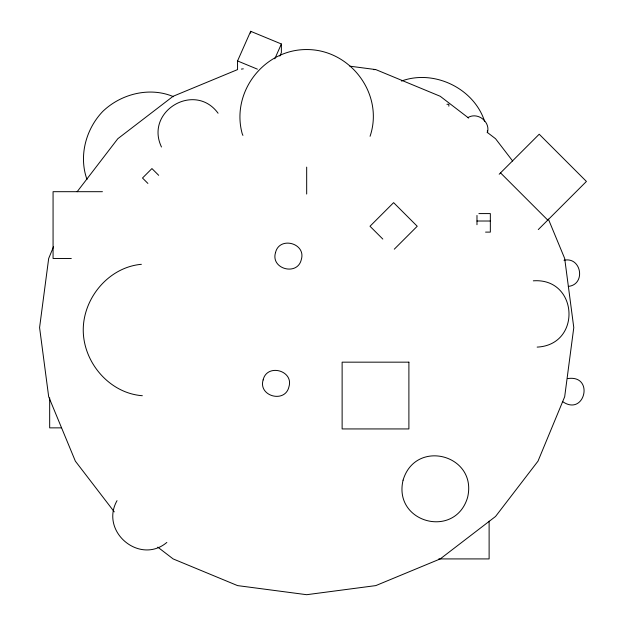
<?xml version="1.0" encoding="UTF-8"?>
<svg xmlns="http://www.w3.org/2000/svg" width="626" height="626" viewBox="0 0 626 626"><rect width="100%" height="100%" fill="white"/><g stroke="black" fill="none" stroke-linecap="round" stroke-linejoin="round"><path stroke-width="0.94" d="M487.388 132.689C490.776 121.78 477.474 111.569 467.81 117.672M53.492 246.832L48.679 258.468L39.579 327.594L48.679 396.727L75.363 461.151L114.268 511.857M117.023 500.667C99.557 531.474 139.684 565.294 166.845 542.437M370.068 136.288C384.223 94.416 350.638 49.391 306.677 49.548C263.781 49.352 230.884 92.218 242.176 133.604L242.919 135.396M77.131 191.736L117.805 138.722L173.128 96.279L237.551 69.596L237.551 60.949L250.674 31.3L281.371 43.984L281.371 52.623L279.83 56.113M274.814 58.805L281.371 43.984M394.286 249.187L417.221 226.252L393.613 202.644L370.005 226.252L382.815 239.069M499.188 174.239L539.205 134.214L586.421 181.438L538.274 229.585M401.477 81.051C433.998 69.087 474.023 88.282 484.618 121.413M241.386 69.087L243.311 68.837M141.374 264.313C108.893 267.177 83.281 297.78 83.242 329.949C83.25 362.485 109.464 393.277 142.337 395.718M563.987 260.275C581.476 256.363 586.132 284.548 568.314 286.411M533.313 280.831C578.205 277.506 582.133 344.918 537.155 347.101M567.696 378.581C594.856 374.458 584.778 417.292 562.398 401.454M373.456 69.596L375.217 69.596M446.941 104.276L448.85 104.276L448.85 106.185M102.429 191.689L53.069 191.689L53.069 258.468L71.301 258.468M478.89 213.583L490.338 213.583L490.338 232.113L485.565 232.113M476.981 221.017L490.338 221.017M61.285 427.863L49.673 427.863L49.673 397.862M438.787 558.916L489.117 558.916L489.117 521.168M349.887 66.184L375.811 69.596L440.235 96.279L468.663 118.087M237.551 60.949L257.411 69.157M173.566 96.709C149.833 86.544 121.115 93.775 102.797 111.397C85.801 129.089 78.586 156.164 86.998 179.474M487.098 132.243L495.549 138.722L512.647 161.007M157.76 547.124L173.128 558.916L237.551 585.6L306.677 594.7L375.811 585.6L440.235 558.916L495.549 516.466L538 461.151L564.683 396.727L573.784 327.594L564.683 258.468L548.376 219.1M500.542 172.886L547.758 220.102M158.683 175.319L151.938 168.574L142.501 178.019L147.892 183.418M218.067 113.228C194.788 81.27 144.45 111.326 161.485 147.008M487.341 130.623L487.599 132.548M476.981 215.438L476.981 224.718M306.677 167.126L306.677 194.044M250.674 31.3L250.674 33.217M275.51 252.646C270.448 269.047 297.499 276.301 301.309 259.563C306.38 243.162 279.329 235.908 275.51 252.646M263.131 379.919C258.061 396.321 285.12 403.567 288.93 386.829C294.001 370.428 266.942 363.174 263.131 379.919M403.081 480.165C392.893 522.773 455.11 539.44 467.583 497.451C477.779 454.844 415.562 438.177 403.081 480.165M408.895 362.164L342.125 362.164L342.125 428.935L408.895 428.935L408.895 362.164"/></g></svg>
